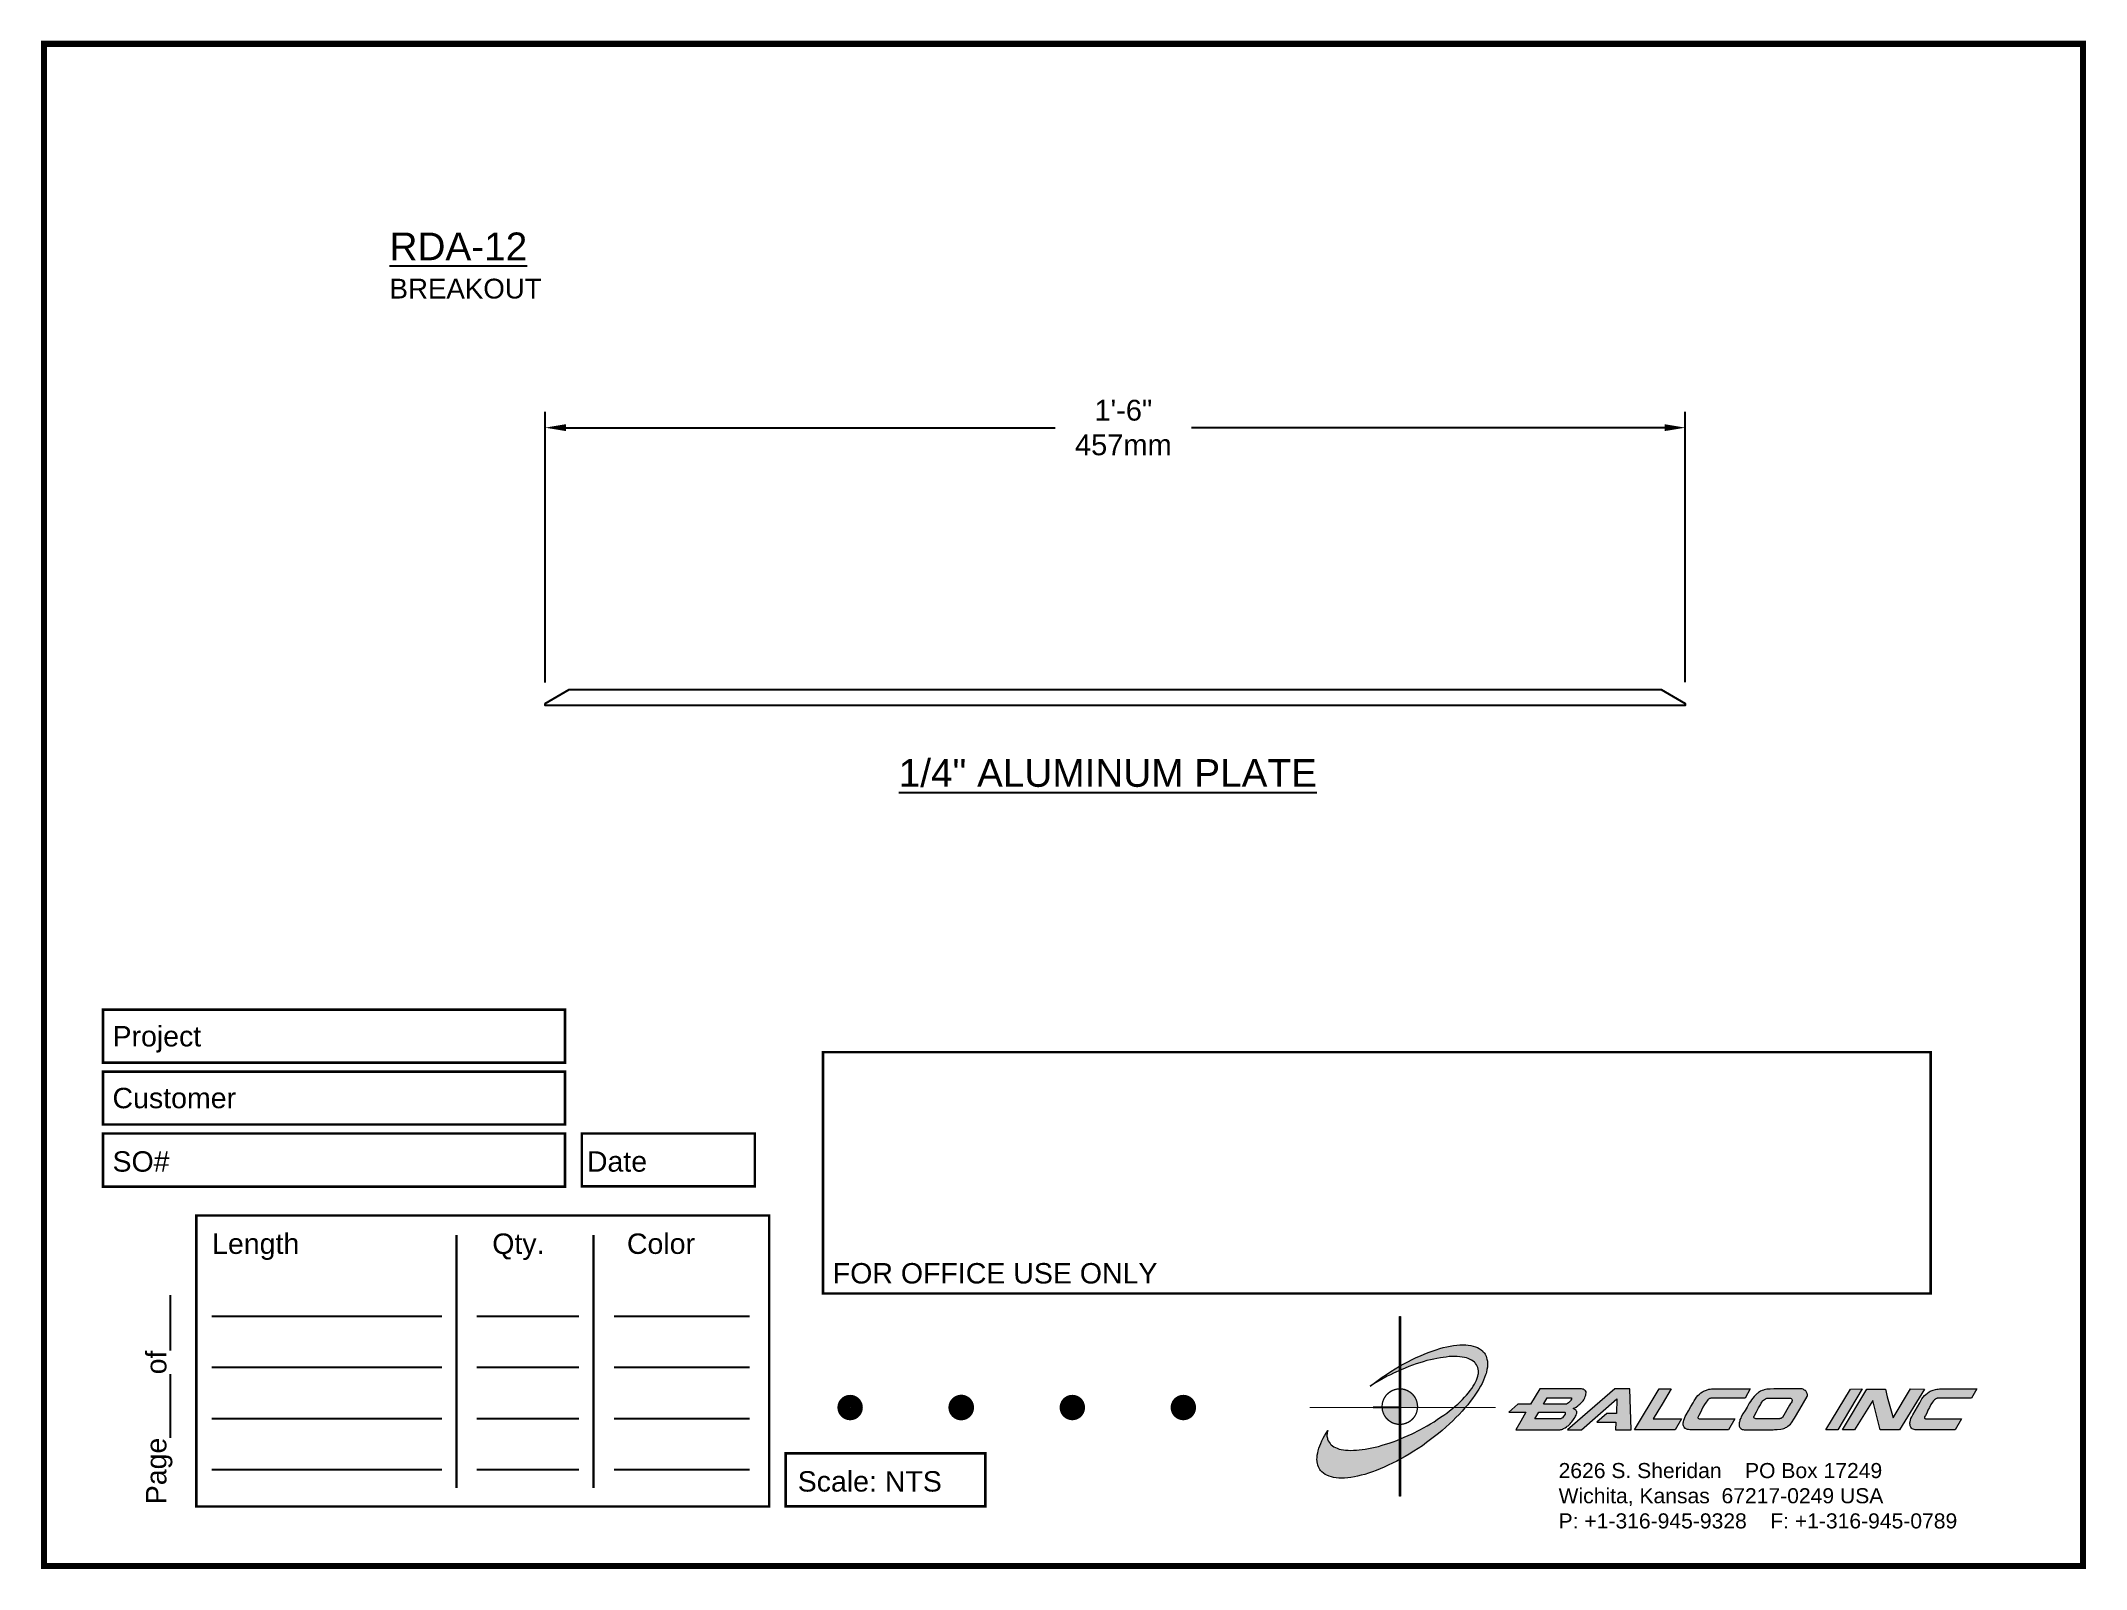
# Paper-space layout 'Breakout' of a CAD drawing. Header units: inches. Extents: x 0 to 10, y 0 to 7.5.
# The model-space entities are those that its viewports show. They can reach past a viewport. Long polylines and large blocks are cut down to what shows.
import ezdxf

# ---------------------------------------------------------------- set-up
doc = ezdxf.new("R2010")
doc.units = ezdxf.units.IN
doc.header["$MEASUREMENT"] = 0
for name, color, linetype in [('Border', 7, 'Continuous'), ('Conditions', 1, 'Continuous'), ('Dimensions', 3, 'Continuous'), ('Metals', 7, 'Continuous'), ('Text', 2, 'Continuous')]:
    doc.layers.add(name, color=color, linetype=linetype)
doc.styles.add('Arial', font='arial.ttf')
doc.dimstyles.new('Arial', dxfattribs={"dimtxt": 0.328125, "dimasz": 0.328125, "dimexe": 0.25, "dimexo": 0.328125, "dimgap": 0.328125, "dimtad": 0, "dimtih": 1, "dimtoh": 1, "dimdec": 4, "dimzin": 0, "dimdsep": 46, "dimlunit": 4, "dimtxsty": 'Arial', "dimcen": 0.09, "dimadec": 0, "dimazin": 0, "dimtfac": 1, "dimtdec": 4, "dimtofl": 0, "dimtmove": 0, "dimatfit": 3, "dimfxl": 0, "dimfrac": 2, "dimtolj": 1, "dimtzin": 0, "dimarcsym": 0})

# ---------------------------------------------------------------- blocks, each defined once
blk = doc.blocks.new('CADlogo')
h = blk.add_hatch(color=256)
h.paths.add_polyline_path([(0.918, 1.81), (0.909, 1.81), (0.909, 1.322), (0.918, 1.327)])
h.paths.add_polyline_path([(0.918, 1.285), (0.909, 1.281), (0.909, 1.1), (0.918, 1.1)])
h.paths.add_polyline_path([(0.918, 0.917), (0.909, 0.917), (0.909, 0.762), (0.909, 0.753), (0.91, 0.753), (0.918, 0.753)])
h.paths.add_polyline_path([(0.918, 1.091), (0.918, 1.1), (0.91, 1.1), (0.909, 1.1), (0.909, 0.917), (0.918, 0.917), (0.918, 0.919), (0.915, 0.919)])
h.paths.add_polyline_path([(0.918, 0.412), (0.909, 0.407), (0.909, 0.049), (0.918, 0.049)])
h.paths.add_polyline_path([(0.918, 0.753), (0.909, 0.753), (0.909, 0.606), (0.918, 0.609)])
h.paths.add_polyline_path([(0.918, 0.609), (0.909, 0.606), (0.909, 0.407), (0.918, 0.412)])
h.paths.add_polyline_path([(0.918, 1.327), (0.909, 1.322), (0.909, 1.281), (0.918, 1.285)])
h = blk.add_hatch(color=175)
h.paths.add_polyline_path([(0.574, 0.51), (0.543, 0.506), (0.514, 0.502), (0.487, 0.499), (0.459, 0.499), (0.432, 0.497), (0.406, 0.499), (0.382, 0.5), (0.36, 0.502), (0.338, 0.508), (0.318, 0.511), (0.298, 0.519), (0.282, 0.526), (0.265, 0.533), (0.252, 0.543), (0.24, 0.553), (0.234, 0.559), (0.229, 0.564), (0.22, 0.577), (0.212, 0.592), (0.205, 0.607), (0.203, 0.616), (0.201, 0.627), (0.199, 0.643), (0.201, 0.66), (0.201, 0.671), (0.205, 0.682), (0.207, 0.694), (0.19, 0.667), (0.176, 0.641), (0.161, 0.616), (0.148, 0.59), (0.137, 0.566), (0.128, 0.543), (0.119, 0.519), (0.113, 0.495), (0.108, 0.473), (0.104, 0.451), (0.103, 0.44), (0.103, 0.429), (0.101, 0.409), (0.103, 0.391), (0.104, 0.38), (0.106, 0.371), (0.11, 0.352), (0.115, 0.336), (0.124, 0.318), (0.13, 0.31), (0.135, 0.301), (0.143, 0.294), (0.15, 0.286), (0.165, 0.274), (0.181, 0.263), (0.199, 0.254), (0.22, 0.244), (0.242, 0.237), (0.263, 0.232), (0.289, 0.228), (0.315, 0.226), (0.342, 0.226), (0.371, 0.226), (0.402, 0.23), (0.434, 0.233), (0.467, 0.239), (0.499, 0.246), (0.534, 0.254), (0.571, 0.263), (0.606, 0.275), (0.644, 0.286), (0.682, 0.301), (0.721, 0.318), (0.759, 0.334), (0.799, 0.352), (0.841, 0.371), (0.882, 0.393), (0.909, 0.407), (0.909, 0.606), (0.884, 0.596), (0.847, 0.583), (0.81, 0.57), (0.774, 0.559), (0.739, 0.548), (0.704, 0.537), (0.671, 0.53), (0.638, 0.522), (0.606, 0.515)])
h.paths.add_polyline_path([(1.18, 0.738), (1.109, 0.698), (1.034, 0.661), (0.957, 0.627), (0.918, 0.609), (0.918, 0.412), (0.924, 0.414), (0.964, 0.438), (1.006, 0.462), (1.05, 0.489), (1.092, 0.517), (1.134, 0.544), (1.174, 0.574), (1.215, 0.603), (1.253, 0.634), (1.291, 0.663), (1.328, 0.694), (1.365, 0.725), (1.399, 0.757), (1.432, 0.788), (1.463, 0.819), (1.494, 0.85), (1.524, 0.883), (1.554, 0.917), (1.44, 0.917), (1.429, 0.908), (1.401, 0.886), (1.374, 0.864), (1.343, 0.842), (1.312, 0.822), (1.28, 0.8), (1.248, 0.778), (1.215, 0.758)])
h.paths.add_polyline_path([(1.769, 1.382), (1.767, 1.393), (1.763, 1.404), (1.758, 1.422), (1.749, 1.441), (1.743, 1.45), (1.738, 1.457), (1.73, 1.464), (1.725, 1.472), (1.709, 1.485), (1.692, 1.496), (1.674, 1.506), (1.654, 1.514), (1.632, 1.521), (1.61, 1.527), (1.584, 1.53), (1.559, 1.532), (1.531, 1.532), (1.502, 1.532), (1.471, 1.53), (1.44, 1.527), (1.407, 1.521), (1.374, 1.514), (1.339, 1.505), (1.304, 1.496), (1.268, 1.485), (1.229, 1.472), (1.191, 1.457), (1.152, 1.442), (1.114, 1.426), (1.074, 1.408), (1.034, 1.388), (0.991, 1.367), (0.951, 1.346), (0.918, 1.327), (0.918, 1.285), (0.926, 1.289), (0.964, 1.305), (1.001, 1.32), (1.037, 1.333), (1.074, 1.346), (1.109, 1.356), (1.143, 1.367), (1.178, 1.378), (1.213, 1.386), (1.246, 1.393), (1.277, 1.4), (1.31, 1.406), (1.339, 1.41), (1.368, 1.413), (1.398, 1.417), (1.425, 1.417), (1.452, 1.419), (1.476, 1.417), (1.502, 1.415), (1.524, 1.413), (1.546, 1.408), (1.566, 1.404), (1.584, 1.397), (1.602, 1.389), (1.617, 1.382), (1.632, 1.373), (1.644, 1.362), (1.65, 1.356), (1.655, 1.351), (1.665, 1.338), (1.672, 1.325), (1.677, 1.309), (1.681, 1.294), (1.683, 1.278), (1.683, 1.261), (1.683, 1.252), (1.681, 1.243), (1.677, 1.225), (1.672, 1.207), (1.665, 1.186), (1.655, 1.166), (1.644, 1.146), (1.632, 1.126), (1.619, 1.106), (1.602, 1.084), (1.586, 1.062), (1.568, 1.04), (1.548, 1.018), (1.527, 0.996), (1.504, 0.974), (1.48, 0.952), (1.456, 0.93), (1.44, 0.917), (1.554, 0.917), (1.579, 0.945), (1.602, 0.976), (1.626, 1.007), (1.648, 1.038), (1.668, 1.067), (1.687, 1.097), (1.703, 1.128), (1.719, 1.155), (1.732, 1.185), (1.743, 1.212), (1.752, 1.239), (1.758, 1.252), (1.762, 1.265), (1.767, 1.291), (1.771, 1.314), (1.771, 1.327), (1.773, 1.338), (1.771, 1.362), (1.771, 1.373)])
h.paths.add_polyline_path([(0.867, 1.296), (0.825, 1.271), (0.781, 1.243), (0.741, 1.214), (0.701, 1.186), (0.66, 1.157), (0.622, 1.128), (0.675, 1.161), (0.732, 1.194), (0.79, 1.225), (0.82, 1.239), (0.851, 1.254), (0.909, 1.281), (0.909, 1.322)])
h = blk.add_hatch(color=256)
h.paths.add_polyline_path([(1.074, 0.991), (1.07, 1.001), (1.065, 1.011), (1.059, 1.021), (1.053, 1.03), (1.046, 1.038), (1.039, 1.047), (1.031, 1.054), (1.022, 1.062), (1.014, 1.068), (1.004, 1.074), (0.995, 1.08), (0.985, 1.085), (0.975, 1.089), (0.964, 1.093), (0.954, 1.096), (0.943, 1.098), (0.932, 1.099), (0.921, 1.1), (0.918, 1.1), (0.918, 0.917), (0.94, 0.917), (1.086, 0.917), (1.087, 0.927), (1.086, 0.938), (1.085, 0.949), (1.083, 0.96), (1.081, 0.97), (1.078, 0.981)])
h.paths.add_polyline_path([(0.909, 0.917), (0.739, 0.917), (0.74, 0.91), (0.741, 0.899), (0.743, 0.888), (0.746, 0.878), (0.75, 0.867), (0.754, 0.857), (0.758, 0.847), (0.764, 0.837), (0.77, 0.828), (0.776, 0.819), (0.783, 0.811), (0.791, 0.803), (0.799, 0.795), (0.808, 0.788), (0.817, 0.782), (0.826, 0.776), (0.836, 0.771), (0.846, 0.766), (0.856, 0.762), (0.867, 0.759), (0.877, 0.757), (0.888, 0.755), (0.899, 0.753), (0.909, 0.753)])
h.paths.add_polyline_path([(0.918, 1.1), (0.91, 1.1), (0.909, 1.1), (0.909, 0.917), (0.918, 0.917)])
h = blk.add_hatch(color=256)
h.paths.add_polyline_path([(2.148, 0.874), (2.098, 0.784), (2.049, 0.7), (2.484, 0.7), (2.491, 0.702), (2.501, 0.703), (2.508, 0.705), (2.512, 0.707), (2.517, 0.711), (2.532, 0.72), (2.546, 0.729), (2.554, 0.735), (2.563, 0.74), (2.572, 0.747), (2.581, 0.757), (2.59, 0.768), (2.599, 0.777), (2.616, 0.799), (2.623, 0.811), (2.63, 0.822), (2.636, 0.833), (2.641, 0.844), (2.645, 0.855), (2.647, 0.864), (2.647, 0.879), (2.645, 0.883), (2.641, 0.886), (2.638, 0.892), (2.629, 0.899), (2.619, 0.905), (2.612, 0.91), (2.64, 0.921), (2.658, 0.936), (2.669, 0.943), (2.678, 0.95), (2.694, 0.967), (2.702, 0.976), (2.709, 0.985), (2.716, 0.994), (2.722, 1.005), (2.727, 1.014), (2.731, 1.025), (2.735, 1.038), (2.736, 1.049), (2.738, 1.062), (2.738, 1.073), (2.733, 1.082), (2.727, 1.088), (2.72, 1.093), (2.713, 1.097), (2.704, 1.099), (2.694, 1.1), (2.685, 1.102), (2.674, 1.102), (2.285, 1.102), (2.195, 0.952), (2.069, 0.952), (1.981, 0.874)])
h.paths.add_polyline_path([(2.274, 0.874), (2.53, 0.874), (2.534, 0.865), (2.532, 0.852), (2.524, 0.841), (2.515, 0.828), (2.505, 0.815), (2.493, 0.81), (2.49, 0.808), (2.235, 0.808)], flags=16)
h.paths.add_polyline_path([(2.321, 0.952), (2.356, 1.014), (2.587, 1.014), (2.592, 1.014), (2.597, 1.014), (2.597, 1.003), (2.59, 0.991), (2.583, 0.98), (2.569, 0.966), (2.555, 0.958), (2.546, 0.952), (2.535, 0.952)], flags=16)
h.paths.add_polyline_path([(3.04, 1.002), (3.036, 0.859), (2.941, 0.859), (2.844, 0.773), (3.031, 0.773), (3.027, 0.7), (3.181, 0.7), (3.168, 1.102), (3.02, 1.102), (2.557, 0.7), (2.694, 0.7)])
h.paths.add_polyline_path([(3.214, 0.7), (3.611, 0.7), (3.675, 0.808), (3.397, 0.808), (3.441, 0.881), (3.483, 0.952), (3.574, 1.102), (3.454, 1.102)])
h.paths.add_polyline_path([(3.788, 0.965), (3.766, 0.927), (3.743, 0.885), (3.721, 0.846), (3.71, 0.83), (3.702, 0.811), (3.697, 0.795), (3.693, 0.778), (3.691, 0.769), (3.691, 0.76), (3.691, 0.749), (3.693, 0.74), (3.7, 0.727), (3.708, 0.716), (3.711, 0.714), (3.724, 0.705), (3.733, 0.702), (3.744, 0.702), (3.757, 0.7), (3.774, 0.7), (4.134, 0.7), (4.196, 0.808), (3.854, 0.808), (3.841, 0.808), (3.833, 0.816), (3.836, 0.826), (3.843, 0.841), (3.856, 0.864), (3.869, 0.892), (3.883, 0.921), (3.898, 0.949), (3.914, 0.972), (3.924, 0.983), (3.931, 0.992), (3.943, 1.002), (3.954, 1.008), (3.969, 1.011), (4.297, 1.011), (4.346, 1.102), (4.238, 1.102), (4.15, 1.102), (4.075, 1.1), (3.997, 1.102), (3.982, 1.1), (3.968, 1.1), (3.955, 1.099), (3.942, 1.097), (3.92, 1.089), (3.9, 1.082), (3.889, 1.078), (3.88, 1.073), (3.863, 1.062), (3.849, 1.049), (3.834, 1.035), (3.821, 1.018), (3.81, 1.002), (3.799, 0.983)])
h.paths.add_polyline_path([(4.509, 1.097), (4.496, 1.095), (4.485, 1.093), (4.476, 1.089), (4.465, 1.086), (4.447, 1.077), (4.43, 1.066), (4.421, 1.06), (4.414, 1.055), (4.399, 1.04), (4.386, 1.025), (4.372, 1.011), (4.361, 0.994), (4.35, 0.976), (4.337, 0.96), (4.317, 0.923), (4.297, 0.888), (4.275, 0.855), (4.26, 0.828), (4.255, 0.813), (4.247, 0.799), (4.244, 0.784), (4.242, 0.777), (4.24, 0.769), (4.238, 0.753), (4.238, 0.735), (4.246, 0.722), (4.251, 0.714), (4.253, 0.713), (4.257, 0.711), (4.262, 0.705), (4.269, 0.703), (4.278, 0.702), (4.289, 0.7), (4.564, 0.7), (4.571, 0.7), (4.584, 0.702), (4.613, 0.703), (4.648, 0.707), (4.664, 0.709), (4.677, 0.713), (4.686, 0.716), (4.694, 0.722), (4.705, 0.727), (4.717, 0.735), (4.73, 0.744), (4.741, 0.755), (4.752, 0.769), (4.781, 0.815), (4.833, 0.903), (4.906, 1.025), (4.908, 1.035), (4.908, 1.046), (4.906, 1.051), (4.906, 1.057), (4.9, 1.069), (4.893, 1.08), (4.889, 1.082), (4.888, 1.086), (4.88, 1.089), (4.873, 1.093), (4.866, 1.097), (4.856, 1.1), (4.846, 1.1), (4.844, 1.1), (4.73, 1.1), (4.626, 1.1), (4.58, 1.1), (4.542, 1.099), (4.524, 1.099)])
h.paths.add_polyline_path([(4.527, 1.011), (4.54, 1.011), (4.745, 1.011), (4.752, 1.003), (4.758, 0.998), (4.758, 0.985), (4.756, 0.98), (4.754, 0.974), (4.749, 0.965), (4.743, 0.956), (4.734, 0.941), (4.663, 0.821), (4.648, 0.812), (4.639, 0.81), (4.633, 0.808), (4.622, 0.808), (4.61, 0.808), (4.416, 0.808), (4.398, 0.808), (4.39, 0.813), (4.387, 0.813), (4.385, 0.819), (4.378, 0.825), (4.385, 0.832), (4.408, 0.877), (4.428, 0.914), (4.447, 0.945), (4.454, 0.96), (4.461, 0.971), (4.474, 0.986), (4.487, 0.996), (4.496, 1.002), (4.508, 1.009), (4.516, 1.009)], flags=16)
h.paths.add_polyline_path([(5.089, 0.698), (5.206, 0.698), (5.445, 1.1), (5.33, 1.099)])
h.paths.add_polyline_path([(5.489, 1.099), (5.252, 0.698), (5.37, 0.698), (5.548, 0.987), (5.621, 0.698), (5.811, 0.698), (6.055, 1.099), (5.919, 1.1), (5.749, 0.817), (5.709, 0.954), (5.691, 1.024), (5.672, 1.099)])
h.paths.add_polyline_path([(6.086, 1.06), (6.069, 1.047), (6.056, 1.035), (6.044, 1.018), (6.031, 1.002), (6.02, 0.983), (6.009, 0.965), (5.987, 0.925), (5.965, 0.885), (5.941, 0.846), (5.932, 0.828), (5.923, 0.811), (5.917, 0.795), (5.914, 0.778), (5.912, 0.769), (5.912, 0.758), (5.914, 0.749), (5.916, 0.738), (5.921, 0.725), (5.928, 0.716), (5.936, 0.709), (5.945, 0.705), (5.954, 0.702), (5.965, 0.7), (5.98, 0.7), (5.994, 0.7), (6.355, 0.7), (6.419, 0.806), (6.073, 0.806), (6.056, 0.811), (6.056, 0.821), (6.056, 0.826), (6.064, 0.841), (6.077, 0.864), (6.089, 0.892), (6.104, 0.919), (6.119, 0.947), (6.135, 0.972), (6.144, 0.983), (6.153, 0.992), (6.163, 1), (6.166, 1.003), (6.172, 1.005), (6.178, 1.008), (6.19, 1.011), (6.517, 1.011), (6.569, 1.1), (6.459, 1.102), (6.373, 1.1), (6.296, 1.1), (6.217, 1.1), (6.203, 1.1), (6.19, 1.099), (6.175, 1.099), (6.164, 1.095), (6.141, 1.089), (6.12, 1.082), (6.111, 1.077), (6.102, 1.073)])
blk.add_hatch(color=256).paths.add_polyline_path([(0.918, 0.609), (0.909, 0.606), (0.909, 0.407), (0.918, 0.412)])
for q in [(0.65, 0.917), (0.909, 0.648)]:
    blk.add_line((0.909, 0.917), q)
at = {"color": 7, "lineweight": 0}
for points in [[(0.909, 1.81), (0.918, 1.81), (0.918, 0.049), (0.909, 0.049), (0.909, 1.81)], [(2.738, 1.073), (2.733, 1.082), (2.727, 1.088), (2.72, 1.093), (2.713, 1.097), (2.704, 1.099), (2.694, 1.1), (2.685, 1.102), (2.674, 1.102), (2.285, 1.102), (2.195, 0.952), (2.069, 0.952), (1.981, 0.874), (2.148, 0.874), (2.098, 0.784), (2.049, 0.7), (2.484, 0.7), (2.491, 0.702), (2.501, 0.703), (2.508, 0.705), (2.512, 0.707), (2.517, 0.711), (2.532, 0.72), (2.546, 0.729), (2.554, 0.735), (2.563, 0.74), (2.572, 0.747), (2.581, 0.757), (2.59, 0.768), (2.599, 0.777), (2.616, 0.799), (2.623, 0.811), (2.63, 0.822), (2.636, 0.833), (2.641, 0.844), (2.645, 0.855), (2.647, 0.864), (2.647, 0.874), (2.647, 0.879), (2.645, 0.883), (2.641, 0.886), (2.638, 0.892), (2.629, 0.899), (2.619, 0.905), (2.612, 0.91), (2.64, 0.921), (2.658, 0.936), (2.669, 0.943), (2.678, 0.95), (2.694, 0.967), (2.702, 0.976), (2.709, 0.985), (2.716, 0.994), (2.722, 1.005), (2.727, 1.014), (2.731, 1.025), (2.735, 1.038), (2.736, 1.049), (2.738, 1.062), (2.738, 1.073), (2.738, 1.073)], [(2.587, 0.985), (2.583, 0.98), (2.572, 0.969), (2.565, 0.963), (2.555, 0.958), (2.546, 0.952), (2.535, 0.952), (2.321, 0.952), (2.356, 1.014), (2.587, 1.014), (2.592, 1.014), (2.594, 1.014), (2.596, 1.013), (2.597, 1.011), (2.597, 1.005), (2.596, 1), (2.59, 0.991), (2.587, 0.985), (2.587, 0.985)], [(3.027, 0.7), (3.181, 0.7), (3.168, 1.102), (3.02, 1.102), (2.557, 0.7), (2.694, 0.7), (3.04, 1.002), (3.036, 0.859), (3.038, 0.859), (2.941, 0.859), (2.844, 0.773), (3.031, 0.773), (3.027, 0.7), (3.027, 0.7)], [(3.214, 0.7), (3.454, 1.102), (3.574, 1.102), (3.483, 0.952), (3.441, 0.881), (3.397, 0.808), (3.675, 0.808), (3.611, 0.7), (3.214, 0.7), (3.214, 0.7)], [(3.969, 1.011), (3.96, 1.009), (3.955, 1.007), (3.949, 1.005), (3.946, 1.003), (3.94, 1), (3.931, 0.992), (3.924, 0.983), (3.914, 0.972), (3.898, 0.949), (3.883, 0.921), (3.869, 0.892), (3.856, 0.864), (3.843, 0.841), (3.836, 0.826), (3.834, 0.821), (3.834, 0.817), (3.836, 0.813), (3.839, 0.81), (3.847, 0.808), (3.854, 0.808), (4.196, 0.808), (4.134, 0.7), (3.774, 0.7), (3.757, 0.7), (3.744, 0.702), (3.733, 0.702), (3.724, 0.705), (3.715, 0.711), (3.711, 0.713), (3.708, 0.716), (3.7, 0.727), (3.693, 0.74), (3.691, 0.749), (3.691, 0.76), (3.691, 0.769), (3.693, 0.778), (3.697, 0.795), (3.702, 0.811), (3.71, 0.83), (3.721, 0.846), (3.743, 0.885), (3.766, 0.927), (3.788, 0.965), (3.799, 0.983), (3.81, 1.002), (3.821, 1.018), (3.834, 1.035), (3.849, 1.049), (3.863, 1.062), (3.88, 1.073), (3.889, 1.078), (3.9, 1.082), (3.92, 1.089), (3.942, 1.097), (3.955, 1.099), (3.968, 1.1), (3.982, 1.1), (3.997, 1.102), (4.075, 1.1), (4.15, 1.102), (4.238, 1.102), (4.346, 1.102), (4.297, 1.011), (3.969, 1.011), (3.969, 1.011)], [(4.846, 1.1), (4.844, 1.1), (4.73, 1.1), (4.626, 1.1), (4.58, 1.1), (4.542, 1.099), (4.524, 1.099), (4.509, 1.097), (4.496, 1.095), (4.485, 1.093), (4.476, 1.089), (4.465, 1.086), (4.447, 1.077), (4.43, 1.066), (4.421, 1.06), (4.414, 1.055), (4.399, 1.04), (4.386, 1.025), (4.372, 1.011), (4.361, 0.994), (4.35, 0.976), (4.337, 0.96), (4.317, 0.923), (4.297, 0.888), (4.275, 0.855), (4.26, 0.828), (4.255, 0.813), (4.247, 0.799), (4.244, 0.784), (4.242, 0.777), (4.24, 0.769), (4.238, 0.753), (4.238, 0.735), (4.246, 0.722), (4.251, 0.714), (4.253, 0.713), (4.257, 0.711), (4.262, 0.705), (4.269, 0.703), (4.278, 0.702), (4.289, 0.7), (4.564, 0.7), (4.571, 0.7), (4.584, 0.702), (4.613, 0.703), (4.648, 0.707), (4.664, 0.709), (4.677, 0.713), (4.686, 0.716), (4.694, 0.722), (4.705, 0.727), (4.717, 0.735), (4.73, 0.744), (4.741, 0.755), (4.752, 0.769), (4.781, 0.815), (4.833, 0.903), (4.906, 1.025), (4.908, 1.035), (4.908, 1.046), (4.906, 1.051), (4.906, 1.057), (4.9, 1.069), (4.897, 1.075), (4.893, 1.08), (4.889, 1.082), (4.888, 1.086), (4.88, 1.089), (4.873, 1.093), (4.866, 1.097), (4.856, 1.1), (4.846, 1.1), (4.846, 1.1)], [(4.734, 0.941), (4.663, 0.821), (4.653, 0.815), (4.646, 0.811), (4.639, 0.81), (4.633, 0.808), (4.622, 0.808), (4.61, 0.808), (4.416, 0.808), (4.403, 0.808), (4.396, 0.81), (4.39, 0.813), (4.388, 0.813), (4.386, 0.815), (4.385, 0.819), (4.383, 0.821), (4.383, 0.826), (4.383, 0.83), (4.385, 0.832), (4.408, 0.877), (4.428, 0.914), (4.447, 0.945), (4.454, 0.96), (4.461, 0.971), (4.471, 0.982), (4.478, 0.989), (4.487, 0.996), (4.496, 1.002), (4.505, 1.007), (4.511, 1.009), (4.516, 1.009), (4.527, 1.011), (4.54, 1.011), (4.743, 1.011), (4.749, 1.007), (4.752, 1.003), (4.756, 1), (4.758, 0.994), (4.758, 0.985), (4.756, 0.98), (4.754, 0.974), (4.749, 0.965), (4.743, 0.956), (4.734, 0.941), (4.734, 0.941)], [(5.089, 0.698), (5.33, 1.099), (5.445, 1.1), (5.206, 0.698), (5.091, 0.698), (5.089, 0.698), (5.089, 0.698)], [(5.811, 0.698), (5.621, 0.698), (5.548, 0.987), (5.37, 0.698), (5.252, 0.698), (5.489, 1.099), (5.672, 1.099), (5.691, 1.024), (5.709, 0.954), (5.749, 0.817), (5.919, 1.1), (6.055, 1.099), (5.811, 0.698), (5.811, 0.698)], [(6.19, 1.011), (6.181, 1.009), (6.175, 1.007), (6.172, 1.005), (6.166, 1.003), (6.163, 1), (6.153, 0.992), (6.144, 0.983), (6.135, 0.972), (6.119, 0.947), (6.104, 0.919), (6.089, 0.892), (6.077, 0.864), (6.064, 0.841), (6.056, 0.826), (6.056, 0.821), (6.056, 0.815), (6.058, 0.811), (6.062, 0.81), (6.067, 0.808), (6.077, 0.806), (6.419, 0.806), (6.355, 0.7), (5.994, 0.7), (5.98, 0.7), (5.965, 0.7), (5.954, 0.702), (5.945, 0.705), (5.936, 0.709), (5.932, 0.713), (5.928, 0.716), (5.921, 0.725), (5.916, 0.738), (5.914, 0.749), (5.912, 0.758), (5.912, 0.769), (5.914, 0.778), (5.917, 0.795), (5.923, 0.811), (5.932, 0.828), (5.941, 0.846), (5.965, 0.885), (5.987, 0.925), (6.009, 0.965), (6.02, 0.983), (6.031, 1.002), (6.044, 1.018), (6.056, 1.035), (6.069, 1.047), (6.086, 1.06), (6.102, 1.073), (6.111, 1.077), (6.12, 1.082), (6.141, 1.089), (6.164, 1.095), (6.175, 1.099), (6.19, 1.099), (6.203, 1.1), (6.217, 1.1), (6.296, 1.1), (6.373, 1.1), (6.459, 1.102), (6.569, 1.1), (6.517, 1.011), (6.19, 1.011), (6.19, 1.011)], [(2.484, 0.808), (2.235, 0.808), (2.274, 0.874), (2.524, 0.874), (2.53, 0.872), (2.532, 0.87), (2.533, 0.866), (2.533, 0.863), (2.532, 0.852), (2.524, 0.841), (2.515, 0.828), (2.506, 0.817), (2.501, 0.813), (2.493, 0.81), (2.49, 0.808), (2.486, 0.808), (2.484, 0.808), (2.484, 0.808)]]:
    blk.add_lwpolyline(points, dxfattribs=at)
at = {"color": 175, "lineweight": 0}
blk.add_lwpolyline([(1.758, 1.422), (1.763, 1.404), (1.767, 1.393), (1.769, 1.382), (1.771, 1.373), (1.771, 1.362), (1.773, 1.338), (1.771, 1.327), (1.771, 1.314), (1.767, 1.291), (1.762, 1.265), (1.758, 1.252), (1.752, 1.239), (1.743, 1.212), (1.732, 1.185), (1.719, 1.155), (1.703, 1.128), (1.687, 1.097), (1.668, 1.067), (1.648, 1.038), (1.626, 1.007), (1.602, 0.976), (1.579, 0.945), (1.551, 0.914), (1.524, 0.883), (1.494, 0.85), (1.463, 0.819), (1.432, 0.788), (1.399, 0.757), (1.365, 0.725), (1.328, 0.694), (1.291, 0.663), (1.253, 0.634), (1.215, 0.603), (1.174, 0.574), (1.134, 0.544), (1.092, 0.517), (1.05, 0.489), (1.006, 0.462), (0.964, 0.438), (0.924, 0.414), (0.882, 0.393), (0.841, 0.371), (0.799, 0.352), (0.759, 0.334), (0.721, 0.318), (0.682, 0.301), (0.644, 0.286), (0.606, 0.275), (0.571, 0.263), (0.534, 0.254), (0.499, 0.246), (0.467, 0.239), (0.434, 0.233), (0.402, 0.23), (0.371, 0.226), (0.342, 0.226), (0.315, 0.226), (0.289, 0.228), (0.263, 0.232), (0.242, 0.237), (0.22, 0.244), (0.199, 0.254), (0.181, 0.263), (0.165, 0.274), (0.15, 0.286), (0.143, 0.294), (0.135, 0.301), (0.13, 0.31), (0.124, 0.318), (0.115, 0.336), (0.11, 0.352), (0.106, 0.371), (0.104, 0.38), (0.103, 0.391), (0.101, 0.409), (0.103, 0.429), (0.103, 0.44), (0.104, 0.451), (0.108, 0.473), (0.113, 0.495), (0.119, 0.519), (0.128, 0.543), (0.137, 0.566), (0.148, 0.59), (0.161, 0.616), (0.176, 0.641), (0.19, 0.667), (0.207, 0.694), (0.205, 0.682), (0.201, 0.671), (0.201, 0.66), (0.199, 0.649), (0.199, 0.638), (0.201, 0.627), (0.203, 0.616), (0.205, 0.607), (0.212, 0.592), (0.22, 0.577), (0.229, 0.564), (0.234, 0.559), (0.24, 0.553), (0.252, 0.543), (0.265, 0.533), (0.282, 0.526), (0.298, 0.519), (0.318, 0.511), (0.338, 0.508), (0.36, 0.502), (0.382, 0.5), (0.406, 0.499), (0.432, 0.497), (0.459, 0.499), (0.487, 0.499), (0.514, 0.502), (0.543, 0.506), (0.574, 0.51), (0.606, 0.515), (0.638, 0.522), (0.671, 0.53), (0.704, 0.537), (0.739, 0.548), (0.774, 0.559), (0.81, 0.57), (0.847, 0.583), (0.884, 0.596), (0.92, 0.61), (0.957, 0.627), (1.034, 0.661), (1.109, 0.698), (1.18, 0.738), (1.215, 0.758), (1.248, 0.778), (1.28, 0.8), (1.312, 0.822), (1.343, 0.842), (1.374, 0.864), (1.401, 0.886), (1.429, 0.908), (1.456, 0.93), (1.48, 0.952), (1.504, 0.974), (1.527, 0.996), (1.548, 1.018), (1.568, 1.04), (1.586, 1.062), (1.602, 1.084), (1.619, 1.106), (1.632, 1.126), (1.644, 1.146), (1.655, 1.166), (1.665, 1.186), (1.672, 1.207), (1.677, 1.225), (1.681, 1.243), (1.683, 1.252), (1.683, 1.261), (1.683, 1.278), (1.681, 1.294), (1.677, 1.309), (1.672, 1.325), (1.665, 1.338), (1.655, 1.351), (1.65, 1.356), (1.644, 1.362), (1.632, 1.373), (1.617, 1.382), (1.602, 1.389), (1.584, 1.397), (1.566, 1.404), (1.546, 1.408), (1.524, 1.413), (1.502, 1.415), (1.476, 1.417), (1.452, 1.419), (1.425, 1.417), (1.398, 1.417), (1.368, 1.413), (1.339, 1.41), (1.31, 1.406), (1.277, 1.4), (1.246, 1.393), (1.213, 1.386), (1.178, 1.378), (1.143, 1.367), (1.109, 1.356), (1.074, 1.346), (1.037, 1.333), (1.001, 1.32), (0.964, 1.305), (0.926, 1.289), (0.851, 1.254), (0.82, 1.239), (0.79, 1.225), (0.732, 1.194), (0.675, 1.161), (0.622, 1.128), (0.66, 1.157), (0.701, 1.186), (0.741, 1.214), (0.781, 1.243), (0.825, 1.271), (0.867, 1.296), (0.909, 1.322), (0.951, 1.346), (0.991, 1.367), (1.034, 1.388), (1.074, 1.408), (1.114, 1.426), (1.152, 1.442), (1.191, 1.457), (1.229, 1.472), (1.268, 1.485), (1.304, 1.496), (1.339, 1.505), (1.374, 1.514), (1.407, 1.521), (1.44, 1.527), (1.471, 1.53), (1.502, 1.532), (1.531, 1.532), (1.559, 1.532), (1.584, 1.53), (1.61, 1.527), (1.632, 1.521), (1.654, 1.514), (1.674, 1.506), (1.692, 1.496), (1.709, 1.485), (1.725, 1.472), (1.73, 1.464), (1.738, 1.457), (1.743, 1.45), (1.749, 1.441), (1.758, 1.422), (1.758, 1.422)], dxfattribs=at)
at = {"color": 7, "lineweight": 0, "const_width": 0.0128}
blk.add_lwpolyline([(1.087, 0.927), (1.086, 0.938), (1.085, 0.949), (1.083, 0.96), (1.081, 0.97), (1.078, 0.981), (1.074, 0.991), (1.07, 1.001), (1.065, 1.011), (1.059, 1.021), (1.053, 1.03), (1.046, 1.038), (1.039, 1.047), (1.031, 1.054), (1.022, 1.062), (1.014, 1.068), (1.004, 1.074), (0.995, 1.08), (0.985, 1.085), (0.975, 1.089), (0.964, 1.093), (0.954, 1.096), (0.943, 1.098), (0.932, 1.099), (0.921, 1.1), (0.91, 1.1), (0.899, 1.1), (0.888, 1.099), (0.877, 1.097), (0.867, 1.094), (0.856, 1.091), (0.846, 1.087), (0.836, 1.082), (0.826, 1.077), (0.817, 1.071), (0.808, 1.065), (0.799, 1.058), (0.791, 1.05), (0.783, 1.043), (0.776, 1.034), (0.77, 1.025), (0.764, 1.016), (0.758, 1.006), (0.754, 0.996), (0.75, 0.986), (0.746, 0.976), (0.743, 0.965), (0.741, 0.954), (0.74, 0.943), (0.739, 0.932), (0.739, 0.921), (0.74, 0.91), (0.741, 0.899), (0.743, 0.888), (0.746, 0.878), (0.75, 0.867), (0.754, 0.857), (0.758, 0.847), (0.764, 0.837), (0.77, 0.828), (0.776, 0.819), (0.783, 0.811), (0.791, 0.803), (0.799, 0.795), (0.808, 0.788), (0.817, 0.782), (0.826, 0.776), (0.836, 0.771), (0.846, 0.766), (0.856, 0.762), (0.867, 0.759), (0.877, 0.757), (0.888, 0.755), (0.899, 0.753), (0.91, 0.753), (0.921, 0.753), (0.932, 0.754), (0.943, 0.756), (0.954, 0.758), (0.964, 0.761), (0.975, 0.764), (0.985, 0.769), (0.995, 0.773), (1.004, 0.779), (1.014, 0.785), (1.022, 0.792), (1.031, 0.799), (1.039, 0.807), (1.046, 0.815), (1.053, 0.824), (1.059, 0.833), (1.065, 0.842), (1.07, 0.852), (1.074, 0.862), (1.078, 0.872), (1.081, 0.883), (1.083, 0.894), (1.085, 0.905), (1.086, 0.916), (1.087, 0.927)], dxfattribs=at)
at = {"color": 7, "lineweight": 0}
blk.add_lwpolyline([(1.853, 0.917, 0.0091, 0.0091, 0), (0.029, 0.917, 0.00366, 0.00366, 0), (0.029, 0.917, 0.00366, 0.00366, 0)], format="xyseb", dxfattribs=at)
blk = doc.blocks.new('ACADlogo')
blk.add_blockref('CADlogo', (-0.011, 7.152))
blk = doc.blocks.new('ejcnosingdetailsheet')
at = {"layer": 'Border', "color": 253}
for p, q in [((0.823, 1.224), (1.95, 1.224)), ((2.122, 1.224), (2.622, 1.224)), ((2.794, 1.224), (3.457, 1.224)), ((0.823, 0.974), (1.95, 0.974)), ((2.122, 0.974), (2.622, 0.974)), ((2.794, 0.974), (3.457, 0.974)), ((0.823, 0.724), (1.95, 0.724)), ((2.122, 0.724), (2.622, 0.724)), ((2.794, 0.724), (3.457, 0.724)), ((0.823, 0.474), (1.95, 0.474)), ((2.122, 0.474), (2.622, 0.474)), ((2.794, 0.474), (3.457, 0.474))]:
    blk.add_line(p, q, dxfattribs=at)
at = {"layer": 'Border'}
for points, const_width in [([(0, 7.461), (9.993, 7.461), (9.993, 0), (0, 0)], 0.03), ([(0.289, 2.727), (2.554, 2.727), (2.554, 2.467), (0.289, 2.467)], 0.0125), ([(9.247, 1.336), (3.818, 1.336), (3.818, 2.519), (9.247, 2.519)], 0.0125), ([(0.289, 2.423), (2.554, 2.423), (2.554, 2.164), (0.289, 2.164)], 0.0125), ([(0.289, 2.12), (2.554, 2.12), (2.554, 1.86), (0.289, 1.86)], 0.0125), ([(2.636, 1.861), (2.636, 2.12), (3.484, 2.12), (3.484, 1.861)], 0.0125), ([(3.554, 0.292), (0.747, 0.292), (0.747, 1.718), (3.554, 1.718)], 0.0125), ([(3.635, 0.552), (4.614, 0.552), (4.614, 0.293), (3.635, 0.293)], 0.0125)]:
    blk.add_lwpolyline(points, close=True, dxfattribs=dict(at, const_width=const_width))
at = {"layer": 'Border', "const_width": 0.0125}
for points in [[(2.022, 1.623), (2.022, 0.382)], [(2.693, 1.623), (2.693, 0.382)]]:
    blk.add_lwpolyline(points, dxfattribs=at)
at = {"layer": 'Border', "color": 175, "const_width": 0.0625}
for points in [[(3.92, 0.777, 1), (3.982, 0.777, 1)], [(4.464, 0.777, 1), (4.527, 0.777, 1)], [(5.009, 0.777, 1), (5.071, 0.777, 1)], [(5.553, 0.777, 1), (5.615, 0.777, 1)]]:
    blk.add_lwpolyline(points, format="xyb", close=True, dxfattribs=at)
at = {"layer": 'Border', "xscale": 0.5, "yscale": 0.5, "zscale": 0.5}
blk.add_blockref('ACADlogo', (6.194, -3.258), dxfattribs=at)
at = {"layer": 'Border', "style": 'Arial'}
for s, p in [('Project', (0.336, 2.547)), ('Customer', (0.336, 2.244)), ('SO#', (0.336, 1.933)), ('Date', (2.661, 1.933)), ('Length', (0.824, 1.53)), ('Qty.', (2.197, 1.53)), ('Color', (2.857, 1.53)), ('FOR OFFICE USE ONLY', (3.866, 1.385)), ('Scale: NTS', (3.694, 0.365))]:
    blk.add_text(s, height=0.1, dxfattribs=at).set_placement(p)
blk.add_text('Page%%u        %%uof%%u       ', height=0.1, rotation=90, dxfattribs=at).set_placement((0.6, 0.303))
at = {"layer": 'Border', "insert": (7.423, 0.505), "char_height": 0.074, "width": 2.3438, "attachment_point": 1, "style": 'Arial'}
blk.add_mtext('2626 S. Sheridan    PO Box 17249\\PWichita, Kansas  67217-0249 USA \\PP: +1-316-945-9328    F: +1-316-945-0789', dxfattribs=at)
blk = doc.blocks.new('*D17')
at = {"layer": 'Defpoints', "color": 0}
for p in [(61.874, 12.469), (43.874, 8.115), (61.874, 8.121)]:
    blk.add_point(p, dxfattribs=at)
at = {"layer": 'Dimensions', "color": 0, "lineweight": -2}
for p, q in [((43.874, 8.444), (43.874, 12.719)), ((61.874, 8.449), (61.874, 12.719)), ((44.202, 12.469), (51.928, 12.469)), ((61.546, 12.469), (54.077, 12.469))]:
    blk.add_line(p, q, dxfattribs=at)
at = {"layer": 'Dimensions', "color": 0}
for points in [[(44.202, 12.524), (44.202, 12.415), (43.874, 12.469)], [(61.546, 12.524), (61.546, 12.415), (61.874, 12.469)]]:
    blk.add_solid(points, dxfattribs=at)
at = {"layer": 'Dimensions', "color": 0, "insert": (53.002, 12.469), "char_height": 0.3281, "attachment_point": 5, "style": 'Arial'}
blk.add_mtext('\\A1;1\'-6"\\P457mm', dxfattribs=at)

msp = doc.modelspace()

# ---------------------------------------------------------------- linework, layer by layer
at = {"layer": 'Metals'}
msp.add_lwpolyline([(43.87374, 8.11544), (44.25263, 8.33419), (61.49485, 8.33419), (61.87374, 8.11544), (61.87374, 8.08419), (61.87374, 8.11544), (61.87374, 8.08419), (43.87374, 8.08419)], close=True, dxfattribs=at)

# ---------------------------------------------------------------- texts
at = {"layer": 'Text', "char_height": 0.4375, "style": 'Arial'}
for s, insert, width, attachment_point in [('{\\LRDA-12\\P\\H0.7143x;\\lBREAKOUT}', (41.41775, 15.55029), 9.625, 1), ('{\\L1/4" ALUMINUM PLATE}', (52.75698, 7.23604), 7.5167614, 2)]:
    msp.add_mtext(s, dxfattribs=dict(at, insert=insert, width=width, attachment_point=attachment_point))

# ---------------------------------------------------------------- dimensions: what is measured, and where the dimension line sits
at = {"layer": 'Dimensions'}
dim = msp.add_linear_dim(base=(61.87374, 12.46923), p1=(43.87374, 8.11544), p2=(61.87374, 8.1205), text='<>\\P457mm', dimstyle='Arial', dxfattribs=at)
dim.commit()
dim.dimension.update_dxf_attribs({"geometry": '*D17', "text_midpoint": (53.00221, 12.46923), "dimtype": 160})

psp = doc.layouts.new('Breakout')

# ---------------------------------------------------------------- block references
at = {"layer": 'Conditions'}
psp.add_blockref('ejcnosingdetailsheet', (0, 0), dxfattribs=at)

# ---------------------------------------------------------------- viewports
at = {"layer": 'Border'}
psp.add_viewport(center=(4.997, 3.73), size=(9.993, 7.46055), view_center_point=(52.05839, 6.51034), view_height=24.032138, dxfattribs=at)

doc.saveas('drawing.dxf')
